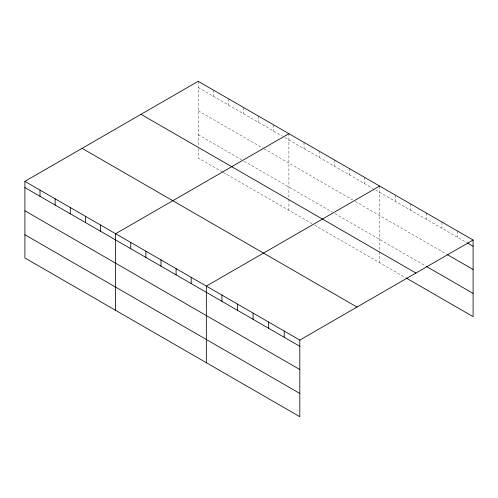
<?xml version="1.0" encoding="UTF-8"?>
<svg xmlns="http://www.w3.org/2000/svg" width="498" height="498" viewBox="0 0 498 498"><rect width="100%" height="100%" fill="white"/><g stroke="black" fill="none" stroke-linecap="round" stroke-linejoin="round"><path stroke-width="0.37" stroke-dasharray="2.49 1.87" d="M198.185 87.542L282.335 136.122M284.962 137.641L373.058 188.499M375.685 190.018L466.607 242.514M198.185 110.768L263.268 148.342M263.928 148.721L352.677 199.959M355.304 201.478L446.488 254.123M198.185 134.697L241.574 159.746M244.207 161.265L332.297 212.123M334.93 213.642L425.715 266.063M222.513 171.972L198.185 157.928L198.185 147.084M223.166 172.352L311.916 223.59M314.549 225.108L405.596 277.672M457.519 231.035L457.519 237.266M441.944 222.04L441.944 228.271M426.363 213.044L426.363 219.276M410.788 204.049L410.788 210.281M395.207 195.054L395.207 201.285M379.632 186.059L379.632 251.067M379.632 251.839L379.632 262.683M364.511 177.332L364.511 183.563M349.391 168.604L349.391 174.835M334.27 159.87L334.27 166.108M319.15 151.143L319.15 157.374M304.029 142.416L304.029 148.647M288.908 133.682L288.908 198.69M288.908 199.461L288.908 210.305M273.788 124.954L273.788 131.186M258.667 116.227L258.667 122.458M243.547 107.493L243.547 113.731M228.426 98.766L228.426 104.997M213.306 90.038L213.306 96.27M198.185 81.305L198.185 146.312"/><path stroke-width="0.75" d="M299.815 369.535L299.815 340.072L24.9 181.353L24.9 257.976L299.815 416.695L299.815 369.535L24.9 210.816M406.244 278.046L473.1 316.647L473.1 240.024L198.185 81.305L24.9 181.353M288.908 133.682L115.623 233.73L115.623 310.354M379.632 186.059L206.34 286.107L206.34 362.731M299.815 340.072L473.1 240.024M467.261 242.887L473.1 246.261M447.136 254.497L473.1 269.486M426.363 266.436L473.1 293.415M141.002 114.322L415.917 273.041M82.083 148.342L356.998 307.061M24.9 187.584L299.815 346.303M24.9 234.745L299.815 393.464M284.234 331.077L284.234 337.314M268.652 322.088L268.652 328.319M253.077 313.093L253.077 319.324M237.496 304.097L237.496 310.329M221.921 295.102L221.921 301.334M191.22 277.38L191.22 283.611M176.099 268.652L176.099 274.884M160.979 259.919L160.979 266.15M145.864 251.191L145.864 257.422M130.744 242.464L130.744 248.695M100.503 225.003L100.503 231.234M85.382 216.275L85.382 222.506M70.262 207.542L70.262 213.773M55.141 198.814L55.141 205.045M40.021 190.087L40.021 196.318"/></g></svg>
